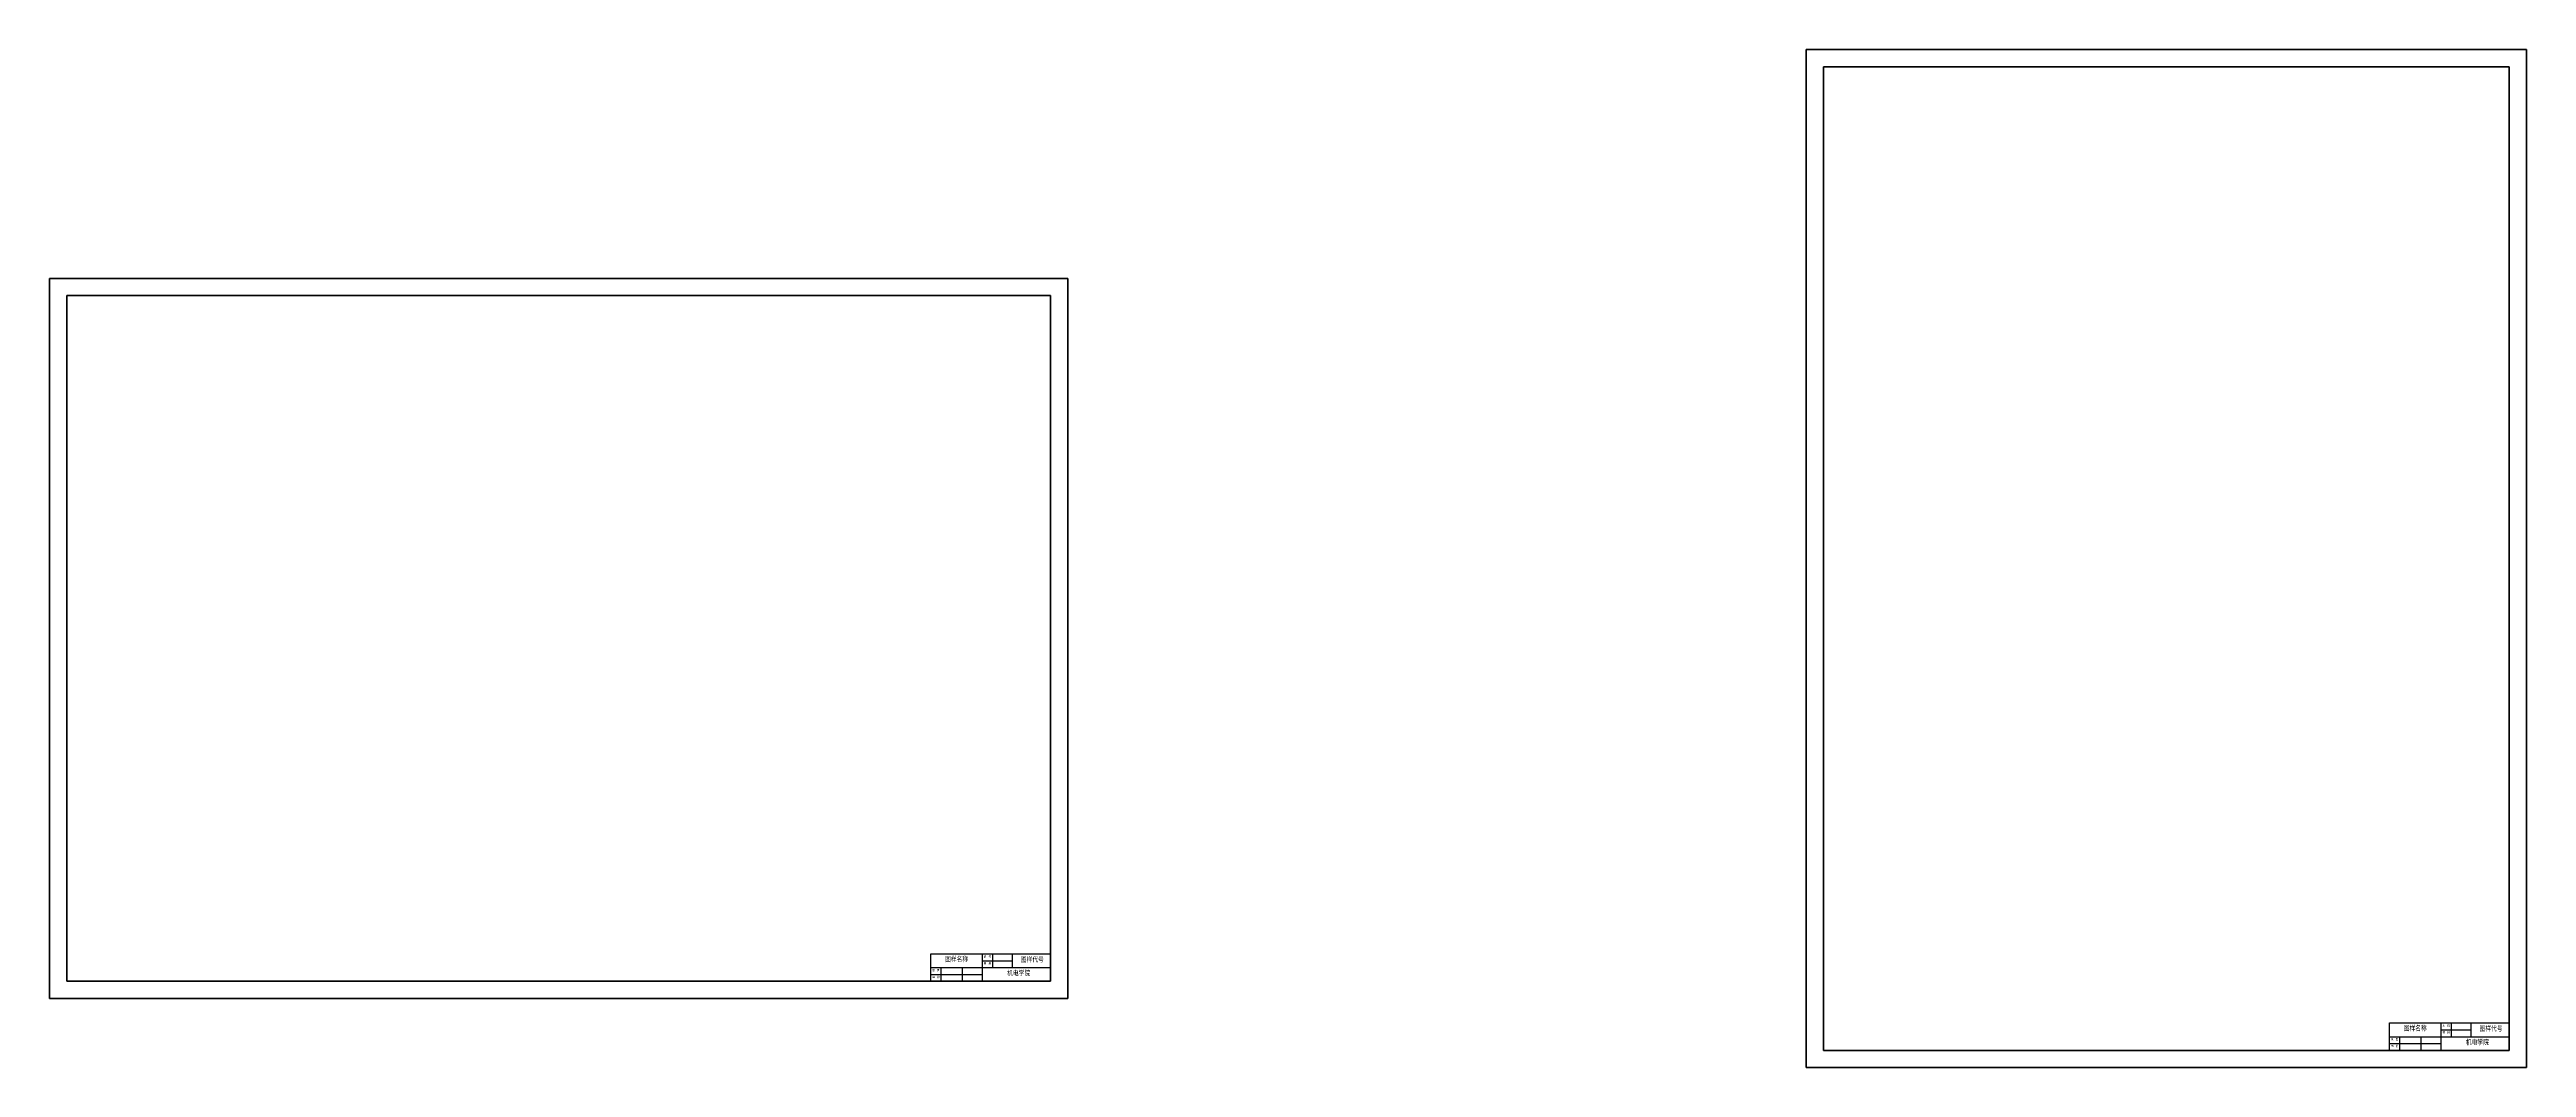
# Model space of a CAD drawing. Header units: millimetres. Extents: x 4452 to 7344, y -319 to 3013.
# Drawn here: x 4452 to 7344, y 1824 to 3013 of the extents above; entities that cross this region are included whole.
import ezdxf

# ---------------------------------------------------------------- set-up
doc = ezdxf.new("R2010")
doc.units = ezdxf.units.MM
doc.layers.add('总内框线', color=7, linetype='Continuous', lineweight=50)
doc.styles.add('字体2', font='gbenor.shx', dxfattribs={"width": 0.8, "bigfont": 'gbcbig.shx'})

msp = doc.modelspace()

# ---------------------------------------------------------------- linework, layer by layer
for p, q in [((5480.9, 1956.7), (5620.9, 1956.7)), ((5480.9, 1924.7), (5480.9, 1956.7)), ((5480.9, 1940.7), (5620.9, 1940.7)), ((5492.9, 1924.7), (5492.9, 1940.7)), ((5517.9, 1924.7), (5517.9, 1940.7)), ((5540.9, 1956.7), (5540.9, 1924.7)), ((5540.9, 1948.7), (5575.9, 1948.7)), ((5552.9, 1956.7), (5552.9, 1940.7)), ((5575.9, 1956.7), (5575.9, 1940.7)), ((5480.9, 1932.7), (5540.9, 1932.7)), ((7184.3, 1876), (7324.3, 1876)), ((7184.3, 1844), (7184.3, 1876)), ((7184.3, 1860), (7324.3, 1860)), ((7184.3, 1852), (7244.3, 1852)), ((7196.3, 1844), (7196.3, 1860)), ((7221.3, 1844), (7221.3, 1860)), ((7244.3, 1876), (7244.3, 1844)), ((7244.3, 1868), (7279.3, 1868)), ((7256.3, 1876), (7256.3, 1860)), ((7279.3, 1876), (7279.3, 1860))]:
    msp.add_line(p, q)
at = {"layer": '总内框线'}
for p, q in [((6503.3, 1824), (6503.3, 3013)), ((6503.3, 3013), (7344.3, 3013)), ((7344.3, 1824), (7344.3, 3013)), ((6523.3, 1844), (6523.3, 2993)), ((6523.3, 2993), (7324.3, 2993)), ((7324.3, 1844), (7324.3, 2993)), ((4451.9, 2745.7), (4451.9, 1904.7)), ((4451.9, 2745.7), (5640.9, 2745.7)), ((4471.9, 2725.7), (5620.9, 2725.7)), ((4471.9, 2725.7), (4471.9, 1924.7)), ((5620.9, 2725.7), (5620.9, 1924.7)), ((5640.9, 2745.7), (5640.9, 1904.7)), ((4471.9, 1924.7), (5620.9, 1924.7)), ((4451.9, 1904.7), (5640.9, 1904.7)), ((6503.3, 1824), (7344.3, 1824)), ((6523.3, 1844), (7324.3, 1844))]:
    msp.add_line(p, q, dxfattribs=at)

# ---------------------------------------------------------------- texts
at = {"width": 93.019, "attachment_point": 1, "style": '字体2'}
for s, insert, char_height in [('{\\fSimSun|b0|i0|c134|p2;制\u3000图}', (5482.9, 1938.8), 2.5), ('{\\fSimSun|b0|i0|c134|p2;图样名称}', (5497.6, 1953.7), 6), ('{\\fSimSun|b0|i0|c134|p2;材\u3000料}', (5542.9, 1946.8), 2.5), ('{\\fSimSun|b0|i0|c134|p2;比\u3000例}', (5542.9, 1954.8), 2.5), ('{\\fSimSun|b0|i0|c134|p2;机电学院}', (5570.1, 1937.4), 6), ('{\\fSimSun|b0|i0|c134|p2;图样代号}', (5586.1, 1953.3), 6), ('{\\fSimSun|b0|i0|c134|p2;审\u3000核}', (5482.9, 1930.8), 2.5), ('{\\fSimSun|b0|i0|c134|p2;制\u3000图}', (7186.3, 1858.1), 2.5), ('{\\fSimSun|b0|i0|c134|p2;图样名称}', (7201, 1873), 6), ('{\\fSimSun|b0|i0|c134|p2;材\u3000料}', (7246.3, 1866.1), 2.5), ('{\\fSimSun|b0|i0|c134|p2;比\u3000例}', (7246.3, 1874.1), 2.5), ('{\\fSimSun|b0|i0|c134|p2;机电学院}', (7273.5, 1856.7), 6), ('{\\fSimSun|b0|i0|c134|p2;图样代号}', (7289.5, 1872.6), 6), ('{\\fSimSun|b0|i0|c134|p2;审\u3000核}', (7186.3, 1850.1), 2.5)]:
    msp.add_mtext(s, dxfattribs=dict(at, insert=insert, char_height=char_height))

doc.saveas('drawing.dxf')
